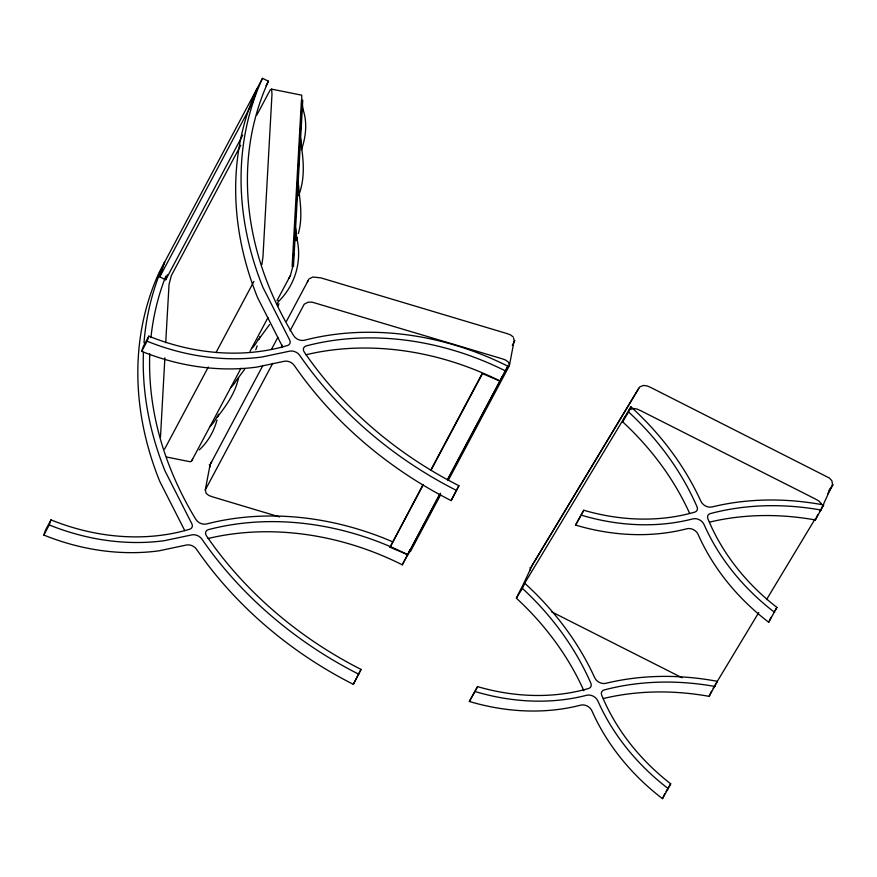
<?xml version="1.0" encoding="UTF-8"?>
<svg xmlns="http://www.w3.org/2000/svg" width="877" height="877" viewBox="0 0 877 877"><rect width="100%" height="100%" fill="white"/><g stroke="black" fill="none" stroke-linecap="round" stroke-linejoin="round"><path stroke-width="1.32" d="M160.491 436.987L164.887 357.75M165.709 342.721L169.042 284.411L171.366 275.542L240.736 145.264M301.436 100.329L292.14 266.465M293.093 262.837L293.631 253.267M293.85 249.167L294.486 237.667M294.836 231.407L295.363 221.848M295.67 216.378L296.196 206.819M296.558 200.252L297.117 190.276M297.413 184.959L297.939 175.301M298.29 169.064L298.849 159M299.145 153.53L299.759 142.6M300.055 137.141L300.658 126.211M300.888 122.111L301.524 110.699M301.776 106.051L301.743 95.176L271.618 89.136L270.291 89.783L256.797 115.117M302.762 100.164L293.455 266.52M261.905 264.525L262.968 256.786L271.98 94.201L271.618 89.136M292.797 266.487L290.473 275.356L288.84 278.469M279.544 516.915L212.804 496.941L208.967 495.56L206.194 493.422L205.273 490.002L210.063 464.777L211.642 461.697M448.366 480.223L509.394 365.632L514.185 340.419L513.571 338.138M217.935 416.52L218.417 414.207M259.23 338.971L259.713 336.658M298.312 233.545C302.236 220.116 300.8 206.084 299.112 192.436M238.588 377.746C235.376 392.786 226.463 405.481 217.112 417.342M242.743 135.124L165.709 279.774L159.778 276.913L164.657 262.07A356.413 286.68 28 0 0 143.992 342.841M165.709 279.774L167.343 274.83M217.014 419.973C213.889 431.341 208.024 441.898 199.265 449.89M278.184 305.941L278.952 303.661M423.054 484.542L390.035 547.248L407.805 554.746L410.008 549.901L407.684 554.692A258.814 208.178 28 0 0 208.353 529.653A5.218 4.199 28 0 0 206.369 535.704A349.802 281.364 28 0 0 361.061 669.425L353.31 684.334A356.413 286.68 28 0 1 196.514 549.265A8.693 6.994 28 0 0 186.889 544.924L158.901 550.833A202.434 162.837 28 0 1 43.85 535.069L45.571 530.015L50.976 519.875A195.823 157.52 28 0 0 189.684 529.226A5.218 4.199 28 0 0 192.008 524.117L165.128 471.179A356.413 286.68 28 0 1 143.444 352.335M43.85 535.069L49.244 524.928L50.976 519.875M505.525 370.96A258.814 208.178 28 0 0 306.194 345.922A5.218 4.199 28 0 0 304.209 351.984A349.802 281.364 28 0 0 458.901 485.705L451.151 500.603A356.413 286.68 28 0 1 294.354 365.545A8.693 6.994 28 0 0 284.718 361.203L256.731 367.101A202.434 162.837 28 0 1 141.69 351.348L143.411 346.294L148.816 336.154A195.823 157.52 28 0 0 287.524 345.494A5.218 4.199 28 0 0 289.848 340.397L262.957 287.448A356.413 286.68 28 0 1 262.497 78.338L268.439 81.21A349.802 281.364 28 0 0 293.652 335.628A8.693 6.994 28 0 0 304.462 340.232A265.424 213.495 28 0 1 507.849 366.18L500.12 381.1A258.814 208.178 28 0 0 305.898 354.779M141.69 351.348L147.084 341.208L148.816 336.154M301.447 149.704C305.996 136.757 307.476 122.451 302.971 109.274M298.564 195.779C304.637 180.388 303.88 163.604 301.6 147.533M255.799 349.77L257.147 345.867M296.075 240.693L297.292 237.163M447.599 480.004L502.444 376.321L500.12 381.1M715.073 686.483A258.814 207.838 31.1 0 0 604.1 689.98A5.218 4.188 31.1 0 0 601.677 695.099A195.823 157.257 31.1 0 0 670.708 783.808L662.497 798.662A202.434 162.563 31.1 0 1 591.931 710.83A8.693 6.983 31.1 0 0 580.684 705.141A202.434 162.563 31.1 0 1 469.359 701.468L477.559 686.636A195.823 157.257 31.1 0 0 588.588 688.489A5.218 4.188 31.1 0 0 590.868 683.293A258.814 207.838 31.1 0 0 522.352 588.346L524.698 583.216A265.424 213.144 31.1 0 1 594.705 677.724A8.693 6.983 31.1 0 0 605.821 683.336A265.424 213.144 31.1 0 1 717.419 681.33L709.131 696.349A258.814 207.838 31.1 0 0 603.332 698.53M583.852 690.725A258.814 207.838 31.1 0 0 516.41 598.213L518.756 593.082L630.903 406.818A265.424 213.144 31.1 0 1 700.92 501.337A8.693 6.983 31.1 0 0 712.025 506.95A265.424 213.144 31.1 0 1 823.624 504.944L815.336 519.951A258.814 207.838 31.1 0 0 709.537 522.144M520.236 590.824L532.471 564.81L638.993 387.963M469.359 701.468L477.559 686.636M821.278 510.085A258.814 207.838 31.1 0 0 710.304 513.593A5.218 4.188 31.1 0 0 707.882 518.713A195.823 157.257 31.1 0 0 776.923 607.421L768.712 622.264A202.434 162.563 31.1 0 1 698.136 534.444A8.693 6.983 31.1 0 0 686.888 528.754A202.434 162.563 31.1 0 1 575.564 525.082L583.764 510.25A195.823 157.257 31.1 0 0 694.792 512.102A5.218 4.188 31.1 0 0 697.072 506.906A258.814 207.838 31.1 0 0 628.568 411.96L630.903 406.818M689.519 513.122A258.814 207.838 31.1 0 0 622.626 421.826L624.961 416.696M575.564 525.082L583.764 510.25M662.497 798.662L664.766 793.685M709.131 696.349L711.477 691.197M768.712 622.264L770.982 617.287M815.336 519.951L817.682 514.81M822.012 507.476L832.492 484.477L831.867 480.717L829.357 478.009L651.085 387.634L647.259 385.957L643.422 385.452L639.618 386.976M208.068 538.5A258.814 208.178 28 0 1 402.291 564.821L439.541 494.453M353.31 684.334L361.061 669.425M451.151 500.603L458.901 485.705M262.497 78.338L159.263 272.199A356.413 286.68 28 0 0 159.724 481.32L184.784 530.651M159.778 276.913L252.214 103.322L257.093 88.478A356.413 286.68 28 0 0 257.564 297.588L282.613 346.919M266.049 85.716L268.439 81.21M164.635 449.046L208.32 367.014M216.027 352.543L253.924 281.374M166.641 457.038L190.221 461.762L191.548 461.116L241.011 368.23M250 351.348L267.989 317.573M276.979 300.679L290.473 275.356M210.063 464.777L262.914 365.424M271.519 349.265L277.823 337.415M286.505 321.234L308.342 280.223M205.273 490.002L272.725 363.341M281.068 347.654L282.361 345.242M290.068 330.772L304.198 304.231L308.002 302.225L311.982 302.105L501.863 358.693L505.7 360.074L508.474 362.212L509.394 365.632M430.76 470.083L482.109 373.646M390.035 547.248L423.416 484.564M431.122 470.094L482.471 373.657L500.241 381.155M512.3 345.363L514.876 340.528M447.884 478.776L507.849 366.18M402.291 564.821L407.684 554.692M407.805 554.746L440.539 493.269M440.66 494.705L410.469 551.403L408.572 552.4M191.548 461.116L192.633 459.109M307.301 282.065L308.43 280.037M530.728 567.814L638.916 388.138M516.41 598.213L522.352 588.346M622.626 421.826L628.568 411.96M828.951 490.473L830.146 488.478M827.526 494.047L833.15 484.707M713.122 688.324L758.78 612.486M766.509 599.649L814.985 519.151M819.666 511.521L823.624 504.944M666.092 791.492L667.408 789.3M668.734 787.107L670.708 783.808M774.939 610.71L776.923 607.421M269.579 324.534L258.408 339.794M279.05 301.019C295.692 284.071 302.302 260.436 296.623 237.349M237.755 378.568L244.639 369.338M308.989 279.018L312.793 277.011L320.829 277.866L506.654 333.468L510.491 334.861L513.264 336.998M629.127 409.976L632.942 408.463L636.779 408.967L640.605 410.633L815.281 498.936L818.866 501.019L821.376 503.716M551.392 611.707L682.098 677.778M209.373 464.667L210.031 467.09M530.07 567.583L530.508 570.258M302.543 105.865L303.124 110.02M581.506 515.216A202.434 162.563 31.1 0 0 692.83 518.888A8.693 6.983 31.1 0 1 704.078 524.578A202.434 162.563 31.1 0 0 774.654 612.398M475.301 691.602A202.434 162.563 31.1 0 0 586.625 695.275A8.693 6.983 31.1 0 1 597.873 700.964A202.434 162.563 31.1 0 0 668.438 788.785M358.715 674.194A356.413 286.68 28 0 1 201.918 539.136A8.693 6.994 28 0 0 192.282 534.795L164.295 540.692A202.434 162.837 28 0 1 49.244 524.928M392.743 541.854A265.424 213.495 28 0 0 206.632 523.953A8.693 6.994 28 0 1 195.823 519.359A349.802 281.364 28 0 1 149.77 353.826M456.544 490.473A356.413 286.68 28 0 1 299.748 355.404A8.693 6.994 28 0 0 290.123 351.063L262.135 356.972A202.434 162.837 28 0 1 147.084 341.208M150.932 337.612A349.802 281.364 28 0 1 165.863 276.102M278.776 300.701A46.47 37.382 28 0 1 276.935 304.111M295.11 226.441A82.898 46.152 3.2 0 1 295.988 239.476M236.911 379.412A46.47 37.382 28 0 1 230.684 387.667M258.123 339.476A46.47 37.382 28 0 1 252.269 347.972M216.838 417.024A46.47 37.382 28 0 1 210.041 426.441M300.438 137.821A82.898 46.152 3.2 0 1 301.293 147.314M297.599 181.539A82.898 46.152 3.2 0 1 298.805 192.216"/></g></svg>
